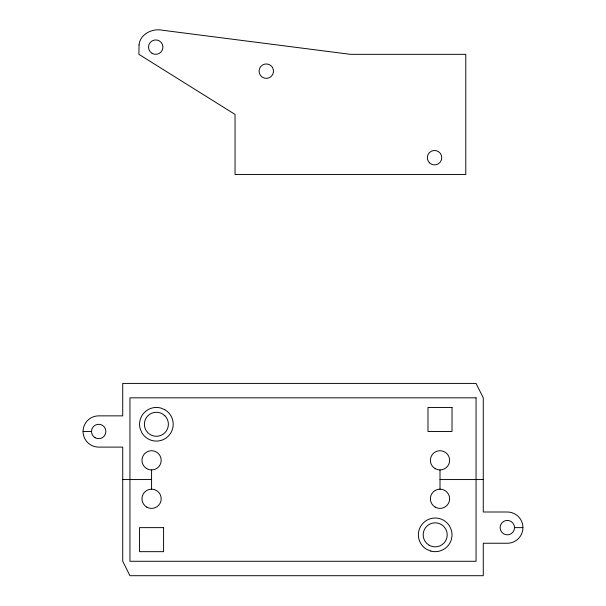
<?xml version="1.0" encoding="UTF-8"?>
<svg xmlns="http://www.w3.org/2000/svg" width="606" height="606" viewBox="0 0 606 606"><rect width="100%" height="100%" fill="white"/><g stroke="black" fill="none" stroke-linecap="round" stroke-linejoin="round"><path stroke-width="0.91" d="M83.067 431.48A15.627 15.627 0 0 0 98.695 447.107L122.73 447.107L122.73 561.277L129.942 575.7L483.27 575.7L483.27 543.249L507.305 543.249A15.627 15.627 0 0 0 522.933 527.629A15.627 15.627 0 0 0 507.305 512.002L483.27 512.002L483.27 397.831L476.058 383.409L122.73 383.409L122.73 415.86L98.695 415.86A15.627 15.627 0 0 0 83.067 431.48L91.483 431.48M122.73 479.558L151.576 479.558M440.009 479.558L483.27 479.558M514.517 527.629A7.211 7.211 0 0 0 503.7 521.38A7.211 7.211 0 0 0 503.7 533.871A7.211 7.211 0 0 0 514.517 527.629L522.933 527.629M440.009 469.938L440.009 489.171M151.576 469.938L151.576 489.171M139.039 44.927L138.895 54.335L235.045 114.428L235.045 174.52L465.787 174.52L465.787 54.335L350.412 54.335L162.931 30.3C152.704 28.035 140.221 33.709 139.039 44.927M476.058 397.831L129.942 397.831L129.942 561.277L476.058 561.277L476.058 397.831M452.023 407.444L427.987 407.444L427.987 431.48L452.023 431.48L452.023 407.444M163.59 527.629L139.554 527.629L139.554 551.665L163.59 551.665L163.59 527.629M164.794 409.701L160.734 408.02A16.824 16.824 0 0 0 140.13 428.624L141.812 432.684A16.824 16.824 0 0 0 168.279 436.168A16.824 16.824 0 0 0 164.794 409.701M430.843 551.089L426.783 549.407A16.824 16.824 0 0 1 423.299 522.94A16.824 16.824 0 0 1 449.773 526.425L451.447 530.485A16.824 16.824 0 0 1 430.843 551.089M429.192 545.248L426.7 543.34A12.022 12.022 0 0 1 426.7 526.341A12.022 12.022 0 0 1 443.698 526.341L445.607 528.826A12.022 12.022 0 0 1 429.192 545.248M164.877 415.777L162.385 413.868A12.022 12.022 0 0 0 145.97 430.283L147.879 432.767A12.022 12.022 0 0 0 164.877 432.767A12.022 12.022 0 0 0 164.877 415.777M429.442 162.787L428.298 161.294A7.211 7.211 0 0 1 433.911 150.508A7.211 7.211 0 0 1 441.32 160.158A7.211 7.211 0 0 1 429.442 162.787M272.533 67.554L271.39 66.062A7.211 7.211 0 0 0 259.512 68.698A7.211 7.211 0 0 0 266.92 78.348A7.211 7.211 0 0 0 272.533 67.554M152.121 53.373A7.211 7.211 0 0 0 162.931 47.124A7.211 7.211 0 0 0 152.121 40.882A7.211 7.211 0 0 0 152.121 53.373M435.199 507.108A9.613 9.613 0 0 0 449.622 498.783A9.613 9.613 0 0 0 435.199 490.459A9.613 9.613 0 0 0 435.199 507.108M435.199 468.65A9.613 9.613 0 0 0 449.622 460.325A9.613 9.613 0 0 0 435.199 452A9.613 9.613 0 0 0 435.199 468.65M146.766 468.65A9.613 9.613 0 0 0 161.188 460.325A9.613 9.613 0 0 0 146.766 452A9.613 9.613 0 0 0 146.766 468.65M146.766 507.108A9.613 9.613 0 0 0 161.188 498.783A9.613 9.613 0 0 0 146.766 490.459A9.613 9.613 0 0 0 146.766 507.108M95.089 437.729A7.211 7.211 0 0 0 105.906 431.48A7.211 7.211 0 0 0 95.089 425.238A7.211 7.211 0 0 0 95.089 437.729"/></g></svg>
